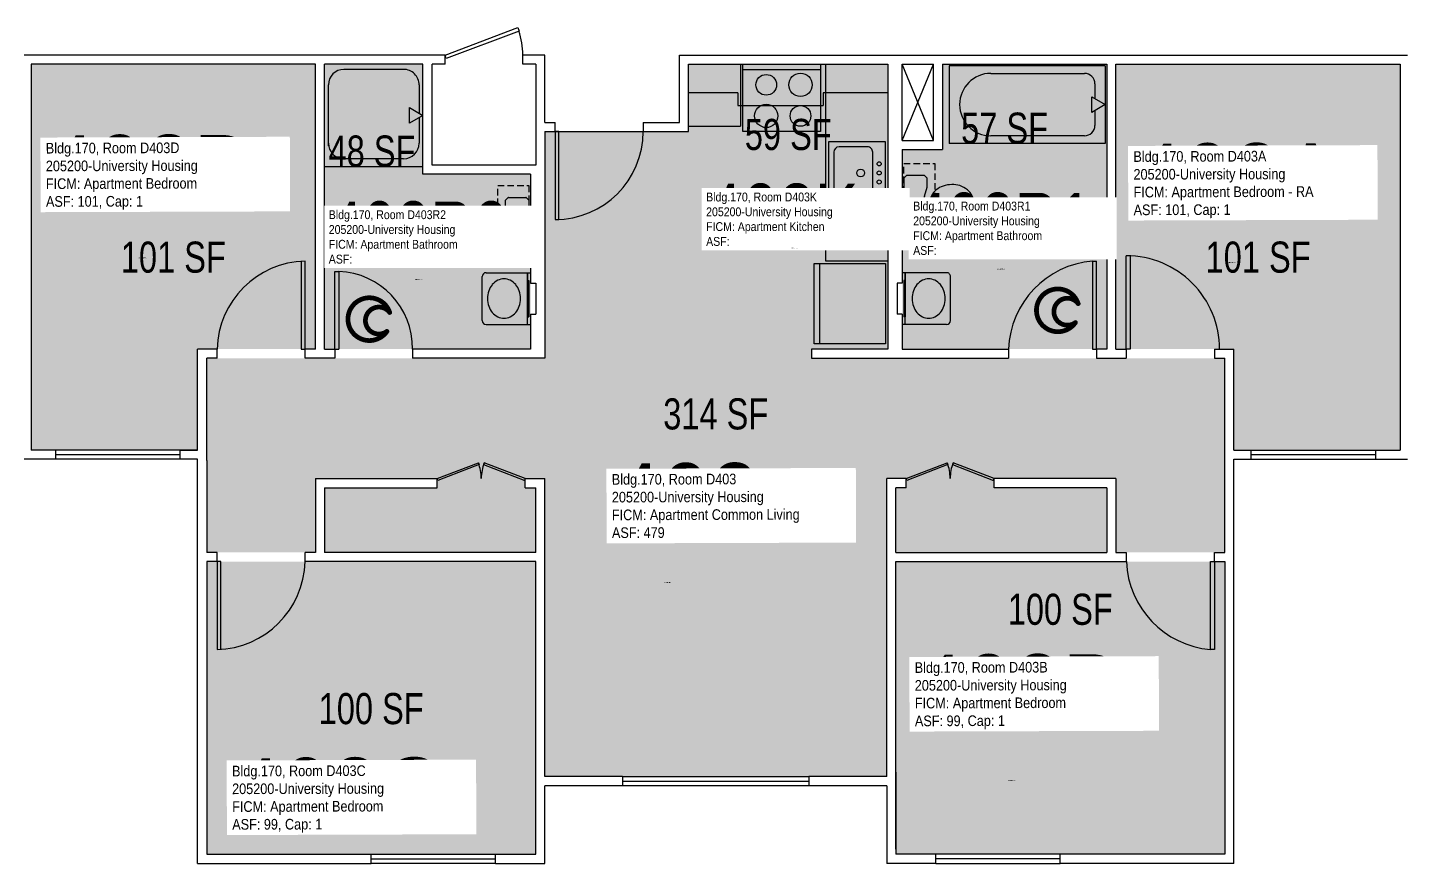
# Model space of a CAD drawing. Header units: inches. Extents: x -54 to 1674, y -51 to 2064.
# Drawn here: x 716 to 1249, y -51 to 271 of the extents above; entities that cross this region are included whole.
import ezdxf
from ezdxf.enums import TextEntityAlignment as Align

# ---------------------------------------------------------------- set-up
doc = ezdxf.new("R2010")
doc.units = ezdxf.units.IN
doc.header["$LTSCALE"] = 10
doc.header["$MEASUREMENT"] = 0
doc.linetypes.add('DASHED2', pattern=[0.375, 0.25, -0.125])
doc.layers.get('0').update_dxf_attribs({"linetype": 'CONTINUOUS'})
for name, color, linetype in [('A-DOOR', 2, 'CONTINUOUS'), ('A-FLOR', 3, 'CONTINUOUS'), ('A-GLAZ', 1, 'CONTINUOUS'), ('A-IDEN-ICON', 4, 'CONTINUOUS'), ('A-IDEN-RNUM', 7, 'CONTINUOUS'), ('A-IDEN-SNUM', 4, 'CONTINUOUS'), ('A-IDEN-VNUM', 4, 'CONTINUOUS'), ('A-WALL', 5, 'CONTINUOUS'), ('AREA-TEXT', 3, 'CONTINUOUS'), ('P-SANR-FIXT', 2, 'CONTINUOUS'), ('Rooms-Category-Color', 7, 'CONTINUOUS'), ('Rooms-College-Color', 7, 'CONTINUOUS'), ('Rooms-Department-Color', 7, 'CONTINUOUS'), ('Rooms-Division-Color', 7, 'CONTINUOUS'), ('Rooms-Information', 7, 'CONTINUOUS')]:
    doc.layers.add(name, color=color, linetype=linetype)
doc.styles.add('CP_AREA', font='arial.ttf', dxfattribs={"height": 15})
doc.styles.add('CP_ROOMSNUMBER', font='arial.ttf', dxfattribs={"height": 1})
doc.styles.add('CP_ROOMVNUMBER', font='arial.ttf', dxfattribs={"width": 0.85, "height": 0.075})

# ---------------------------------------------------------------- blocks, each defined once
blk = doc.blocks.new('CPBATH')
at = {"color": 0, "linetype": 'ByBlock', "const_width": 0.0127}
for points in [[(0.0571, 0.0168, 0.861492), (-0.0551, 0, 1)], [(0.0571, 0.0168, 0.729002), (-0.0084, -0.0042, 1)], [(-0.0551, 0, 0.726902), (0.0487, -0.0337, 1)], [(-0.0084, -0.0042, 0.609468), (0.0487, -0.0337, 1)]]:
    blk.add_lwpolyline(points, format="xyb", dxfattribs=at)
at = {"color": 0, "linetype": 'ByBlock', "const_width": 0.00637}
for points in [[(0.0544, 0.0152, 1), (0.0599, 0.0184, 1)], [(0.0459, -0.0353, 1), (0.0515, -0.0321, 1)]]:
    blk.add_lwpolyline(points, format="xyb", close=True, dxfattribs=at)

msp = doc.modelspace()

# ---------------------------------------------------------------- hatches: boundary and pattern name
at = {"layer": 'Rooms-Category-Color', "true_color": 0x728ef3}
for points in [[(781.79, 147.05), (827.29, 147.05), (827.29, 257.05), (717.54, 257.05), (717.54, 108.05), (781.79, 108.05)], [(868.79, 257.05), (868.79, 214.55), (910.29, 214.55), (910.29, 147.05), (830.79, 147.05), (830.79, 257.05)], [(971.29, 257.05), (1048.29, 257.05), (1048.29, 147.05), (971.29, 147.05)], [(1069.29, 257.05), (1132.79, 257.05), (1132.79, 147.05), (1053.79, 147.05), (1053.79, 224.05), (1069.29, 224.05)], [(1181.79, 108.06), (1246.04, 108.06), (1246.04, 257.06), (1136.29, 257.06), (1136.29, 147.05), (1181.79, 147.06)], [(785.29, 68.55), (785.29, 143.55), (915.79, 143.55), (915.79, 231.05), (971.29, 231.05), (971.29, 147.05), (1018.8, 147.05), (1018.8, 143.55), (1178.29, 143.55), (1178.29, 68.55), (1136.29, 68.55), (1136.29, 97.05), (1089.29, 97.05), (1089.29, 93.55), (1132.79, 93.55), (1132.79, 68.55), (1051.29, 68.55), (1051.29, 93.55), (1055.29, 93.55), (1055.29, 97.05), (1047.79, 97.05), (1047.79, -17.95), (915.79, -17.95), (915.79, 97.05), (908.29, 97.05), (908.29, 93.55), (912.29, 93.55), (912.29, 68.55), (830.79, 68.55), (830.79, 93.55), (874.29, 93.55), (874.29, 97.05), (827.29, 97.05), (827.29, 68.55)], [(785.29, 65.05), (912.29, 65.05), (912.29, -47.95), (785.29, -47.95)], [(1051.29, 65.05), (1178.29, 65.06), (1178.29, -47.94), (1051.29, -47.95)]]:
    msp.add_hatch(color=171, dxfattribs=at).paths.add_polyline_path(points)
at = {"layer": 'Rooms-College-Color', "true_color": 0xadadad}
for points in [[(781.79, 147.05), (827.29, 147.05), (827.29, 257.05), (717.54, 257.05), (717.54, 108.05), (781.79, 108.05)], [(868.79, 257.05), (868.79, 214.55), (910.29, 214.55), (910.29, 147.05), (830.79, 147.05), (830.79, 257.05)], [(971.29, 257.05), (1048.29, 257.05), (1048.29, 147.05), (971.29, 147.05)], [(1069.29, 257.05), (1132.79, 257.05), (1132.79, 147.05), (1053.79, 147.05), (1053.79, 224.05), (1069.29, 224.05)], [(1181.79, 108.06), (1246.04, 108.06), (1246.04, 257.06), (1136.29, 257.06), (1136.29, 147.05), (1181.79, 147.06)], [(785.29, 68.55), (785.29, 143.55), (915.79, 143.55), (915.79, 231.05), (971.29, 231.05), (971.29, 147.05), (1018.8, 147.05), (1018.8, 143.55), (1178.29, 143.55), (1178.29, 68.55), (1136.29, 68.55), (1136.29, 97.05), (1089.29, 97.05), (1089.29, 93.55), (1132.79, 93.55), (1132.79, 68.55), (1051.29, 68.55), (1051.29, 93.55), (1055.29, 93.55), (1055.29, 97.05), (1047.79, 97.05), (1047.79, -17.95), (915.79, -17.95), (915.79, 97.05), (908.29, 97.05), (908.29, 93.55), (912.29, 93.55), (912.29, 68.55), (830.79, 68.55), (830.79, 93.55), (874.29, 93.55), (874.29, 97.05), (827.29, 97.05), (827.29, 68.55)], [(785.29, 65.05), (912.29, 65.05), (912.29, -47.95), (785.29, -47.95)], [(1051.29, 65.05), (1178.29, 65.06), (1178.29, -47.94), (1051.29, -47.95)]]:
    msp.add_hatch(color=253, dxfattribs=at).paths.add_polyline_path(points)
at = {"layer": 'Rooms-Department-Color', "true_color": 0x604aed}
for points in [[(781.79, 147.05), (827.29, 147.05), (827.29, 257.05), (717.54, 257.05), (717.54, 108.05), (781.79, 108.05)], [(868.79, 257.05), (868.79, 214.55), (910.29, 214.55), (910.29, 147.05), (830.79, 147.05), (830.79, 257.05)], [(971.29, 257.05), (1048.29, 257.05), (1048.29, 147.05), (971.29, 147.05)], [(1069.29, 257.05), (1132.79, 257.05), (1132.79, 147.05), (1053.79, 147.05), (1053.79, 224.05), (1069.29, 224.05)], [(1181.79, 108.06), (1246.04, 108.06), (1246.04, 257.06), (1136.29, 257.06), (1136.29, 147.05), (1181.79, 147.06)], [(785.29, 68.55), (785.29, 143.55), (915.79, 143.55), (915.79, 231.05), (971.29, 231.05), (971.29, 147.05), (1018.8, 147.05), (1018.8, 143.55), (1178.29, 143.55), (1178.29, 68.55), (1136.29, 68.55), (1136.29, 97.05), (1089.29, 97.05), (1089.29, 93.55), (1132.79, 93.55), (1132.79, 68.55), (1051.29, 68.55), (1051.29, 93.55), (1055.29, 93.55), (1055.29, 97.05), (1047.79, 97.05), (1047.79, -17.95), (915.79, -17.95), (915.79, 97.05), (908.29, 97.05), (908.29, 93.55), (912.29, 93.55), (912.29, 68.55), (830.79, 68.55), (830.79, 93.55), (874.29, 93.55), (874.29, 97.05), (827.29, 97.05), (827.29, 68.55)], [(785.29, 65.05), (912.29, 65.05), (912.29, -47.95), (785.29, -47.95)], [(1051.29, 65.05), (1178.29, 65.06), (1178.29, -47.94), (1051.29, -47.95)]]:
    msp.add_hatch(color=173, dxfattribs=at).paths.add_polyline_path(points)
at = {"layer": 'Rooms-Division-Color', "true_color": 0x604aed}
for points in [[(781.79, 147.05), (827.29, 147.05), (827.29, 257.05), (717.54, 257.05), (717.54, 108.05), (781.79, 108.05)], [(868.79, 257.05), (868.79, 214.55), (910.29, 214.55), (910.29, 147.05), (830.79, 147.05), (830.79, 257.05)], [(971.29, 257.05), (1048.29, 257.05), (1048.29, 147.05), (971.29, 147.05)], [(1069.29, 257.05), (1132.79, 257.05), (1132.79, 147.05), (1053.79, 147.05), (1053.79, 224.05), (1069.29, 224.05)], [(1181.79, 108.06), (1246.04, 108.06), (1246.04, 257.06), (1136.29, 257.06), (1136.29, 147.05), (1181.79, 147.06)], [(785.29, 68.55), (785.29, 143.55), (915.79, 143.55), (915.79, 231.05), (971.29, 231.05), (971.29, 147.05), (1018.8, 147.05), (1018.8, 143.55), (1178.29, 143.55), (1178.29, 68.55), (1136.29, 68.55), (1136.29, 97.05), (1089.29, 97.05), (1089.29, 93.55), (1132.79, 93.55), (1132.79, 68.55), (1051.29, 68.55), (1051.29, 93.55), (1055.29, 93.55), (1055.29, 97.05), (1047.79, 97.05), (1047.79, -17.95), (915.79, -17.95), (915.79, 97.05), (908.29, 97.05), (908.29, 93.55), (912.29, 93.55), (912.29, 68.55), (830.79, 68.55), (830.79, 93.55), (874.29, 93.55), (874.29, 97.05), (827.29, 97.05), (827.29, 68.55)], [(785.29, 65.05), (912.29, 65.05), (912.29, -47.95), (785.29, -47.95)], [(1051.29, 65.05), (1178.29, 65.06), (1178.29, -47.94), (1051.29, -47.95)]]:
    msp.add_hatch(color=173, dxfattribs=at).paths.add_polyline_path(points)

# ---------------------------------------------------------------- linework, layer by layer
at = {"layer": 'A-DOOR'}
for p, q in [((877.29, 260.55), (905.36, 271.14)), ((905.86, 269.82), (877.79, 259.23)), ((905.36, 271.14), (905.86, 269.82)), ((877.79, 259.23), (877.29, 260.55)), ((919.79, 231.05), (919.79, 197.05)), ((921.29, 231.05), (919.79, 231.05)), ((919.79, 231.05), (953.79, 231.05)), ((921.29, 197.05), (921.29, 231.05)), ((919.79, 197.05), (921.29, 197.05)), ((1140.29, 147.05), (1140.29, 183.06)), ((1141.79, 183.06), (1141.79, 147.05)), ((821.79, 181.05), (821.79, 147.05)), ((823.29, 147.05), (823.29, 181.05)), ((834.79, 177.05), (836.29, 177.05)), ((834.79, 147.05), (834.79, 177.05)), ((836.29, 177.05), (836.29, 147.05)), ((1127.29, 181.05), (1128.79, 181.05)), ((1127.29, 181.05), (1127.29, 147.05)), ((1128.79, 147.05), (1128.79, 181.05)), ((821.79, 147.05), (823.29, 147.05)), ((834.79, 147.05), (836.29, 147.05)), ((1127.29, 147.05), (1128.79, 147.05)), ((1141.79, 147.05), (1140.29, 147.05)), ((874.29, 97.05), (890.16, 103.14)), ((890.42, 102.48), (874.54, 96.39)), ((890.16, 103.14), (890.42, 102.48)), ((892.42, 103.14), (892.16, 102.48)), ((892.16, 102.48), (908.04, 96.39)), ((908.29, 97.05), (892.42, 103.14)), ((1055.29, 97.05), (1071.16, 103.14)), ((1071.42, 102.48), (1055.54, 96.39)), ((1071.16, 103.14), (1071.42, 102.48)), ((1073.42, 103.14), (1073.16, 102.48)), ((1073.16, 102.48), (1089.04, 96.39)), ((1089.29, 97.05), (1073.42, 103.14)), ((874.54, 96.39), (874.29, 97.05)), ((908.04, 96.39), (908.29, 97.05)), ((1055.54, 96.39), (1055.29, 97.05)), ((1089.04, 96.39), (1089.29, 97.05)), ((790.79, 65.05), (789.29, 65.05)), ((789.29, 65.05), (789.29, 31.05)), ((790.79, 31.05), (790.79, 65.05)), ((1172.79, 31.06), (1172.79, 65.06)), ((1172.79, 65.06), (1174.29, 65.06)), ((1174.29, 65.06), (1174.29, 31.06)), ((1174.29, 31.06), (1172.79, 31.06))]:
    msp.add_line(p, q, dxfattribs=at)
for centre, radius, start, end in [((880.09, 260.92), 27.2, 359.2251, 19.0532), ((919.79, 231.05), 34, 270.001, 0.001), ((1140.29, 147.05), 36, 0.001, 90.001), ((824.25, 146.09), 34.97, 91.5768, 178.4253), ((835.02, 147.3), 29.77, 359.5114, 87.5531), ((1130.39, 145.55), 35.64, 94.9993, 177.5871), ((874.29, 97.05), 17, 0.001, 20.9785), ((908.29, 97.05), 17, 159.0236, 180.001), ((1055.29, 97.05), 17, 0.001, 20.9785), ((1089.29, 97.05), 17, 159.0236, 180.001), ((788.33, 66.01), 34.97, 271.5768, 358.4253), ((1175.93, 66.59), 35.67, 182.4655, 264.9522)]:
    msp.add_arc(centre, radius, start, end, dxfattribs=at)
at = {"layer": 'A-FLOR'}
for p, q in [((1053.79, 227.55), (1065.79, 257.05)), ((1065.79, 227.55), (1053.79, 257.05))]:
    msp.add_line(p, q, dxfattribs=at)
at = {"layer": 'A-GLAZ'}
for p, q in [((775.04, 108.05), (727.04, 108.05)), ((1188.54, 108.06), (1236.54, 108.06)), ((775.04, 106.3), (727.04, 106.3)), ((775.04, 104.55), (727.04, 104.55)), ((1188.54, 106.31), (1236.54, 106.31)), ((1188.54, 104.56), (1236.54, 104.56)), ((945.79, -17.95), (1017.79, -17.95)), ((945.79, -19.7), (1017.79, -19.7)), ((1017.79, -21.45), (945.79, -21.45)), ((848.79, -47.95), (896.79, -47.95)), ((848.79, -49.7), (896.79, -49.7)), ((896.79, -51.45), (848.79, -51.45)), ((1114.79, -47.95), (1066.79, -47.95)), ((1114.79, -49.7), (1066.79, -49.7)), ((1066.79, -51.45), (1114.79, -51.45))]:
    msp.add_line(p, q, dxfattribs=at)
at = {"layer": 'A-WALL'}
for p, q in [((877.29, 260.55), (714.79, 260.55)), ((717.54, 257.05), (717.54, 108.05)), ((827.29, 257.05), (717.54, 257.05)), ((827.29, 147.05), (827.29, 257.05)), ((868.79, 257.05), (830.79, 257.05)), ((830.79, 147.05), (830.79, 257.05)), ((868.79, 214.55), (868.79, 257.05)), ((877.29, 257.05), (872.29, 257.05)), ((872.29, 218.05), (872.29, 257.05)), ((877.29, 257.05), (877.29, 260.55)), ((907.29, 257.05), (907.29, 260.55)), ((915.79, 260.55), (907.29, 260.55)), ((912.29, 257.05), (907.29, 257.05)), ((912.29, 257.05), (912.29, 218.05)), ((915.79, 234.55), (915.79, 260.55)), ((967.79, 260.55), (1248.79, 260.56)), ((967.79, 234.55), (967.79, 260.55)), ((971.29, 257.05), (1048.29, 257.05)), ((971.29, 231.05), (971.29, 257.05)), ((1048.29, 257.05), (1048.29, 147.05)), ((1053.79, 257.05), (1065.79, 257.05)), ((1053.79, 227.55), (1053.79, 257.05)), ((1065.79, 227.55), (1065.79, 257.05)), ((1069.29, 257.05), (1132.79, 257.06)), ((1069.29, 257.05), (1069.29, 224.05)), ((1132.79, 257.06), (1132.79, 147.05)), ((1136.29, 257.06), (1246.04, 257.06)), ((1136.29, 147.05), (1136.29, 257.06)), ((1246.04, 257.06), (1246.04, 108.06)), ((915.79, 234.55), (919.79, 234.55)), ((919.79, 231.05), (919.79, 234.55)), ((953.79, 234.55), (967.79, 234.55)), ((953.79, 234.55), (953.79, 231.05)), ((915.79, 231.05), (915.79, 143.55)), ((915.79, 231.05), (919.79, 231.05)), ((953.79, 231.05), (971.29, 231.05)), ((1053.79, 227.55), (1065.79, 227.55)), ((1053.79, 224.05), (1069.29, 224.05)), ((1053.79, 224.05), (1053.79, 172.55)), ((910.29, 214.55), (868.79, 214.55)), ((912.29, 218.05), (872.29, 218.05)), ((910.29, 214.55), (910.29, 172.55)), ((910.29, 172.55), (912.29, 172.55)), ((912.29, 172.55), (912.29, 160.55)), ((1053.79, 172.55), (1051.78, 172.55)), ((1051.78, 172.55), (1051.78, 160.55)), ((910.29, 160.55), (910.29, 147.05)), ((910.29, 160.55), (912.29, 160.55)), ((1053.79, 160.55), (1051.78, 160.55)), ((1053.79, 160.55), (1053.79, 147.05)), ((789.29, 147.05), (781.79, 147.05)), ((781.79, 108.05), (781.79, 147.05)), ((789.29, 143.55), (789.29, 147.05)), ((823.29, 143.55), (823.29, 147.05)), ((827.29, 147.05), (823.29, 147.05)), ((830.79, 147.05), (834.79, 147.05)), ((834.79, 147.05), (834.79, 143.55)), ((834.79, 147.05), (834.79, 143.55)), ((864.79, 147.05), (864.79, 143.55)), ((910.29, 147.05), (864.79, 147.05)), ((1018.8, 147.05), (1018.8, 143.55)), ((1048.29, 147.05), (1018.8, 147.05)), ((1053.79, 147.05), (1094.79, 147.05)), ((1071.41, 147.05), (1090.79, 147.05)), ((1094.79, 147.05), (1094.79, 143.55)), ((1132.79, 147.05), (1128.79, 147.05)), ((1128.79, 147.05), (1128.79, 143.55)), ((1136.29, 147.05), (1140.29, 147.05)), ((1140.29, 147.05), (1140.29, 143.56)), ((1140.29, 147.05), (1140.29, 143.56)), ((1174.29, 147.06), (1174.29, 143.56)), ((1174.29, 147.06), (1181.79, 147.06)), ((1181.79, 108.06), (1181.79, 147.06)), ((789.29, 143.55), (785.29, 143.55)), ((785.29, 104.05), (785.29, 143.55)), ((834.79, 143.55), (823.29, 143.55)), ((915.79, 143.55), (864.79, 143.55)), ((1018.8, 143.55), (1048.29, 143.55)), ((1048.29, 143.55), (1094.79, 143.55)), ((1128.79, 143.55), (1140.29, 143.56)), ((1174.29, 143.56), (1178.29, 143.56)), ((1178.29, 104.56), (1178.29, 143.56)), ((727.04, 108.05), (717.54, 108.05)), ((727.04, 104.55), (727.04, 108.05)), ((775.04, 108.05), (781.79, 108.05)), ((781.79, 108.05), (775.04, 108.05)), ((775.04, 104.55), (775.04, 108.05)), ((1181.79, 108.06), (1188.54, 108.06)), ((1188.54, 104.56), (1188.54, 108.06)), ((1236.54, 108.06), (1246.04, 108.06)), ((1236.54, 104.56), (1236.54, 108.06)), ((727.04, 104.55), (714.79, 104.55)), ((781.79, 104.55), (775.04, 104.55)), ((781.79, -51.45), (781.79, 104.55)), ((785.29, 104.05), (785.29, 68.55)), ((1181.79, -51.44), (1181.79, 104.56)), ((1181.79, 104.56), (1188.54, 104.56)), ((1236.54, 104.56), (1248.79, 104.56)), ((827.29, 97.05), (874.29, 97.05)), ((827.29, 97.05), (827.29, 68.55)), ((874.29, 93.55), (874.29, 97.05)), ((908.29, 93.55), (908.29, 97.05)), ((908.29, 97.05), (915.79, 97.05)), ((915.79, -17.95), (915.79, 97.05)), ((1055.29, 97.05), (1047.79, 97.05)), ((1047.79, -17.95), (1047.79, 97.05)), ((1055.29, 93.55), (1055.29, 97.05)), ((1136.29, 97.06), (1089.29, 97.05)), ((1089.29, 93.55), (1089.29, 97.05)), ((1136.29, 97.06), (1136.29, 68.56)), ((830.79, 93.55), (874.29, 93.55)), ((830.79, 93.55), (830.79, 68.55)), ((908.29, 93.55), (912.29, 93.55)), ((912.29, 68.55), (912.29, 93.55)), ((1055.29, 93.55), (1051.29, 93.55)), ((1051.29, 68.55), (1051.29, 93.55)), ((1132.79, 93.56), (1089.29, 93.55)), ((1132.79, 93.56), (1132.79, 68.56)), ((789.29, 68.55), (785.29, 68.55)), ((785.29, 65.05), (785.29, -47.95)), ((789.29, 65.05), (785.29, 65.05)), ((789.29, 65.05), (789.29, 68.55)), ((823.29, 65.05), (823.29, 68.55)), ((827.29, 68.55), (823.29, 68.55)), ((912.29, 65.05), (823.29, 65.05)), ((912.29, 68.55), (830.79, 68.55)), ((912.29, -16.2), (912.29, 65.05)), ((1051.29, 68.55), (1132.79, 68.56)), ((1051.29, 65.05), (1140.29, 65.06)), ((1051.29, -16.2), (1051.29, 65.05)), ((1136.29, 68.56), (1140.29, 68.56)), ((1140.29, 68.56), (1140.29, 65.06)), ((1174.29, 68.56), (1178.29, 68.56)), ((1174.29, 65.06), (1174.29, 68.56)), ((1174.29, 65.06), (1178.29, 65.06)), ((1178.29, 65.06), (1178.29, -47.94)), ((912.29, -47.95), (912.29, -16.2)), ((945.79, -17.95), (915.79, -17.95)), ((945.79, -17.95), (945.79, -21.45)), ((1047.79, -17.95), (1017.79, -17.95)), ((1017.79, -17.95), (1017.79, -21.45)), ((1051.29, -16.2), (1051.29, -47.95)), ((1051.29, -45.95), (1051.29, -16.2)), ((945.79, -21.45), (915.79, -21.45)), ((915.79, -51.45), (915.79, -21.45)), ((1047.79, -21.45), (1017.79, -21.45)), ((781.79, -51.45), (848.79, -51.45)), ((785.29, -47.95), (848.79, -47.95)), ((848.79, -51.45), (848.79, -47.95)), ((896.79, -47.95), (912.29, -47.95)), ((896.79, -51.45), (896.79, -47.95)), ((896.79, -51.45), (915.79, -51.45)), ((1066.79, -51.45), (1047.79, -51.45)), ((1066.79, -47.95), (1051.29, -47.95)), ((1066.79, -51.45), (1066.79, -47.95)), ((1178.29, -47.94), (1114.79, -47.95)), ((1114.79, -51.45), (1114.79, -47.95)), ((1181.79, -51.44), (1114.79, -51.45))]:
    msp.add_line(p, q, dxfattribs=at)
at = {"layer": 'A-WALL', "linetype": 'Continuous'}
for p, q in [((1178.29, 68.56), (1178.29, 104.56)), ((1047.79, -21.45), (1047.79, -51.45))]:
    msp.add_line(p, q, dxfattribs=at)
at = {"layer": 'P-SANR-FIXT', "linetype": 'Continuous'}
msp.add_line((991.29, 257.05), (991.29, 233.05), dxfattribs=at)
at = {"layer": 'P-SANR-FIXT'}
for p, q in [((992.29, 231.05), (992.29, 257.05)), ((1022.29, 257.05), (1022.29, 231.05)), ((1024.29, 181.05), (1024.29, 257.05)), ((1132.16, 256.43), (1071.91, 256.43)), ((1071.91, 256.43), (1071.91, 226.43)), ((1132.16, 256.43), (1132.16, 226.43)), ((861.29, 255.02), (838.29, 255.02)), ((992.29, 254.97), (1022.29, 254.98)), ((1087.98, 253.48), (1124.13, 253.48)), ((832.29, 225.52), (832.29, 249.02)), ((867.29, 249.02), (867.29, 238.13)), ((990.29, 245.98), (971.29, 245.98)), ((990.29, 245.98), (990.29, 241.05)), ((1023.22, 245.98), (1023.22, 241.05)), ((1048.29, 245.98), (1023.22, 245.98)), ((1128.15, 249.46), (1128.15, 243.75)), ((863.59, 240.27), (868.79, 237.27)), ((863.59, 234.27), (863.59, 240.27)), ((990.29, 241.05), (1023.22, 241.05)), ((1126.97, 244.43), (1132.16, 241.43)), ((1126.97, 238.43), (1126.97, 244.43)), ((1132.16, 241.43), (1126.97, 238.43)), ((868.79, 237.27), (863.59, 234.27)), ((867.29, 236.4), (867.29, 226.52)), ((1128.15, 239.11), (1128.15, 233.4)), ((971.29, 233.05), (991.29, 233.05)), ((1022.29, 231.05), (992.29, 231.05)), ((1124.13, 229.38), (1087.98, 229.38)), ((1047.38, 227.1), (1025.38, 227.1)), ((1025.38, 227.1), (1025.38, 203.1)), ((1040.38, 225.1), (1029.38, 225.1)), ((1047.38, 203.1), (1047.38, 227.1)), ((1132.16, 226.43), (1071.91, 226.43)), ((861.29, 220.52), (838.29, 220.52)), ((1027.38, 223.1), (1027.38, 207.1)), ((1042.38, 207.1), (1042.38, 223.1)), ((830.79, 217.55), (868.79, 217.55)), ((1055.29, 213.93), (1054.41, 213.05)), ((1054.41, 213.05), (1054.41, 194.23)), ((1062.24, 214.05), (1055.59, 214.05)), ((1063.41, 213.05), (1062.54, 213.93)), ((1063.41, 209.55), (1063.41, 213.05)), ((1062.43, 206.11), (1063.41, 209.55)), ((900.66, 204.55), (901.54, 205.43)), ((900.66, 201.11), (900.66, 204.55)), ((901.84, 205.55), (908.49, 205.55)), ((908.79, 205.43), (909.66, 204.55)), ((909.66, 204.55), (909.66, 185.72)), ((1047.38, 203.1), (1025.38, 203.1)), ((1040.38, 205.1), (1029.38, 205.1)), ((1062.41, 201.11), (1062.41, 206)), ((901.65, 197.61), (900.68, 200.99)), ((901.66, 192.61), (901.66, 197.49)), ((1063.41, 197.55), (1062.43, 201)), ((1063.41, 194.23), (1063.41, 197.55)), ((900.68, 189.11), (901.65, 192.49)), ((1054.54, 193.93), (1055.41, 193.05)), ((1055.41, 193.05), (1062.41, 193.05)), ((1062.41, 193.05), (1063.29, 193.93)), ((900.66, 185.72), (900.66, 188.99)), ((901.66, 184.55), (900.79, 185.43)), ((908.49, 184.55), (901.66, 184.55)), ((909.54, 185.43), (908.79, 184.67)), ((893.16, 176.55), (910.29, 176.55)), ((909.16, 156.55), (909.16, 176.55)), ((909.16, 176.55), (909.16, 159.55)), ((1019.79, 180.05), (1047.29, 180.05)), ((1019.79, 149.05), (1019.79, 180.05)), ((1022.04, 149.05), (1022.04, 180.05)), ((1048.29, 181.05), (1024.29, 181.05)), ((1047.29, 180.05), (1047.29, 149.05)), ((1070.9, 176.55), (1053.78, 176.55)), ((1054.9, 156.55), (1054.9, 176.55)), ((1054.9, 176.55), (1054.9, 159.55)), ((891.66, 158.05), (891.66, 175.05)), ((909.16, 173.55), (909.66, 173.55)), ((909.66, 173.55), (909.66, 159.55)), ((1054.9, 173.55), (1054.4, 173.55)), ((1054.4, 173.55), (1054.4, 159.55)), ((1072.4, 158.05), (1072.4, 175.05)), ((893.16, 156.55), (910.29, 156.55)), ((909.16, 159.55), (909.66, 159.55)), ((1070.9, 156.55), (1053.78, 156.55)), ((1054.9, 159.55), (1054.4, 159.55)), ((1047.29, 149.05), (1019.79, 149.05))]:
    msp.add_line(p, q, dxfattribs=at)
at = {"layer": 'P-SANR-FIXT', "linetype": 'DASHED2'}
for p, q in [((1054.41, 188.64), (1054.41, 218.64)), ((1054.41, 218.64), (1066.41, 218.64)), ((1066.41, 218.64), (1066.41, 188.64)), ((897.66, 180.14), (897.66, 210.14)), ((897.66, 210.14), (909.66, 210.14)), ((909.66, 210.14), (909.66, 180.14)), ((1066.41, 188.64), (1054.41, 188.64)), ((909.66, 180.14), (897.66, 180.14))]:
    msp.add_line(p, q, dxfattribs=at)
at = {"layer": 'P-SANR-FIXT'}
for centre, radius in [((1001.29, 249.05), 4), ((1014.51, 249.05), 4.5), ((1001.29, 237.05), 4.5), ((1014.51, 237.05), 4), ((1044.88, 218.55), 0.791), ((1037.76, 215.05), 1.5), ((1044.88, 215.05), 0.791), ((1044.88, 211.55), 0.791)]:
    msp.add_circle(centre, radius, dxfattribs=at)
for centre, radius, start, end in [((838.29, 249.02), 6, 90.001, 180.001), ((861.29, 249.02), 6, 0.001, 90.001), ((1087.98, 241.43), 12.05, 90.001, 270.001), ((1124.13, 249.46), 4.02, 0.001, 90.001), ((1124.13, 233.4), 4.02, 270.001, 0.001), ((838.29, 226.52), 6, 180.001, 270.001), ((861.29, 226.52), 6, 270.001, 0.001), ((1029.38, 223.1), 2, 90.001, 180.001), ((1040.38, 223.1), 2, 0.001, 90.001), ((1055.59, 213.64), 0.418, 90.001, 135.001), ((1062.24, 213.64), 0.418, 45.001, 90.001), ((1071.52, 202.9), 7.26, 129.4735, 153.2998), ((1072.36, 201.87), 8.59, 108.8364, 129.4735), ((1072.91, 200.26), 10.29, 90.001, 108.8364), ((1073.43, 202.7), 7.87, 71.1657, 93.7765), ((1072.93, 201.22), 9.43, 50.5286, 71.1657), ((1074.31, 202.9), 7.26, 26.7022, 50.5286), ((901.84, 205.13), 0.418, 90.001, 135.001), ((908.49, 205.13), 0.418, 45.001, 90.001), ((1029.38, 207.1), 2, 180.001, 270.001), ((1040.38, 207.1), 2, 270.001, 0.001), ((1062.83, 206), 0.418, 164.0556, 180.001), ((1070.22, 203.55), 5.8, 153.2998, 180.001), ((1070.22, 203.55), 5.8, 180.001, 206.7022), ((1075.61, 203.55), 5.8, 0.001, 26.7022), ((1075.61, 203.55), 5.8, 333.2998, 0.001), ((888.47, 195.05), 5.8, 153.2998, 180.001), ((889.77, 194.4), 7.26, 129.4735, 153.2998), ((891.15, 192.72), 9.43, 108.8364, 129.4735), ((890.65, 194.19), 7.87, 86.2256, 108.8364), ((891.16, 191.76), 10.29, 71.1657, 90.001), ((891.71, 193.37), 8.59, 50.5286, 71.1657), ((892.56, 194.4), 7.26, 26.7022, 50.5286), ((893.86, 195.05), 5.8, 0.001, 26.7022), ((901.08, 201.11), 0.418, 180.001, 195.9464), ((901.25, 197.49), 0.418, 0.001, 15.9464), ((1062.83, 201.11), 0.418, 180.001, 195.9464), ((1071.52, 204.21), 7.26, 206.7022, 230.5286), ((1072.36, 205.23), 8.59, 230.5286, 251.1657), ((1072.91, 206.85), 10.29, 251.1657, 270.001), ((1072.91, 206.85), 10.29, 270.001, 288.8364), ((1073.46, 205.23), 8.59, 288.8364, 309.4735), ((1074.31, 204.21), 7.26, 309.4735, 333.2998), ((888.47, 195.05), 5.8, 180.001, 206.7022), ((889.77, 195.71), 7.26, 206.7022, 230.5286), ((892.56, 195.71), 7.26, 309.4735, 333.2998), ((893.86, 195.05), 5.8, 333.2998, 0.001), ((901.25, 192.61), 0.418, 344.0556, 0.001), ((1054.83, 194.23), 0.418, 180.001, 225.001), ((1063, 194.23), 0.418, 315.001, 0.001), ((890.61, 196.73), 8.59, 230.5286, 251.1657), ((891.16, 198.34), 10.29, 251.1657, 270.001), ((891.16, 198.34), 10.29, 270.001, 288.8364), ((891.71, 196.73), 8.59, 288.8364, 309.4735), ((901.08, 185.72), 0.418, 180.001, 225.001), ((908.49, 184.97), 0.418, 270.001, 315.001), ((909.25, 185.72), 0.418, 315.001, 0.001), ((893.16, 175.05), 1.5, 90.001, 180.001), ((1070.9, 175.05), 1.5, 0.001, 90.001), ((901.39, 166.99), 7.65, 139.9001, 160.7717), ((900.58, 167.68), 6.59, 116.1926, 139.9001), ((900.06, 168.73), 5.42, 90.001, 116.1926), ((900.06, 168.73), 5.42, 63.8095, 90.001), ((899.55, 167.68), 6.59, 40.1019, 63.8095), ((898.74, 166.99), 7.65, 19.2304, 40.1019), ((1065.33, 167), 7.65, 139.9001, 160.7717), ((1064.52, 167.68), 6.59, 116.1926, 139.9001), ((1064, 168.73), 5.42, 90.001, 116.1926), ((1064, 168.73), 5.42, 63.8095, 90.001), ((1063.48, 167.68), 6.59, 40.1019, 63.8095), ((1062.67, 167), 7.65, 19.2304, 40.1019), ((902.67, 166.55), 9, 160.7717, 180.001), ((902.67, 166.55), 9, 180.001, 199.2304), ((897.46, 166.55), 9, 0.001, 19.2304), ((897.46, 166.55), 9, 340.7717, 0.001), ((1066.6, 166.55), 9, 160.7717, 180.001), ((1066.6, 166.55), 9, 180.001, 199.2304), ((1061.4, 166.55), 9, 0.001, 19.2304), ((1061.4, 166.55), 9, 340.7717, 0.001), ((901.39, 166.11), 7.65, 199.2304, 220.1019), ((900.58, 165.42), 6.59, 220.1019, 243.8095), ((899.55, 165.42), 6.59, 296.1926, 319.9001), ((898.74, 166.11), 7.65, 319.9001, 340.7717), ((1065.33, 166.11), 7.65, 199.2304, 220.1019), ((1064.52, 165.43), 6.59, 220.1019, 243.8095), ((1063.48, 165.43), 6.59, 296.1926, 319.9001), ((1062.67, 166.11), 7.65, 319.9001, 340.7717), ((893.16, 158.05), 1.5, 180.001, 270.001), ((900.06, 164.37), 5.42, 243.8095, 270.001), ((900.06, 164.37), 5.42, 270.001, 296.1926), ((1064, 164.37), 5.42, 243.8095, 270.001), ((1064, 164.37), 5.42, 270.001, 296.1926), ((1070.9, 158.05), 1.5, 270.001, 0.001)]:
    msp.add_arc(centre, radius, start, end, dxfattribs=at)

# ---------------------------------------------------------------- block references
at = {"layer": 'A-IDEN-ICON', "xscale": 143.9999999990554, "yscale": 143.9999999990554, "zscale": 143.9999999990554, "rotation": 1.16340275804439}
for p in [(1113.53, 162.01), (847.76, 158.6)]:
    msp.add_blockref('CPBATH', p, dxfattribs=at)

# ---------------------------------------------------------------- texts
at = {"layer": 'A-IDEN-RNUM', "style": 'CP_ROOMSNUMBER'}
for s, rotation, p in [('0403-D0', 0.1866, (759.04, 182.05)), ('0403-A0', 0.2066, (1179.62, 180.25)), ('0403-00', 0.1866, (961.84, 56.79)), ('0403-C0', 0.1827, (843.93, -15.15)), ('0403-B0', 0.1866, (1094.65, -19.6))]:
    msp.add_text(s, height=0.36, rotation=rotation, dxfattribs=at).set_placement(p)
for s, p in [('0403-K0', (1010.81, 185.89)), ('0403-R1', (1090.53, 177.73)), ('0403-R2', (865.66, 173.71))]:
    msp.add_text(s, height=0.36, dxfattribs=at).set_placement(p)
at = {"layer": 'A-IDEN-SNUM', "style": 'CP_ROOMSNUMBER'}
for s, rotation, p in [('1700D403D0', 0.1866, (759.04, 182.05)), ('1700D403A0', 0.2066, (1179.62, 180.25)), ('1700D40300', 0.1866, (961.84, 56.79)), ('1700D403C0', 0.1827, (843.93, -15.15)), ('1700D403B0', 0.1866, (1094.65, -19.6))]:
    msp.add_text(s, height=0.36, rotation=rotation, dxfattribs=at).set_placement(p)
for s, p in [('1700D403K0', (1010.81, 185.89)), ('1700D403R1', (1090.53, 177.73)), ('1700D403R2', (865.66, 173.71))]:
    msp.add_text(s, height=0.36, dxfattribs=at).set_placement(p)
at = {"layer": 'A-IDEN-VNUM', "style": 'CP_ROOMVNUMBER', "width": 0.85}
for s, rotation, p in [('403D', 0.1827, (723.26, 200.72)), ('403A', 0.1867, (1143.1, 197.49)), ('403', 0.1827, (941.74, 74.07)), ('403B', 0.1827, (1058.68, 0.25)), ('403C', 0.1827, (795.16, -39.69))]:
    msp.add_text(s, height=28.8, rotation=rotation, dxfattribs=at).set_placement(p)
at = {"layer": 'A-IDEN-VNUM', "style": 'CP_ROOMVNUMBER'}
for s, width, p in [('403K', 0.75, (978.09, 186.85, 0)), ('403R2', 0.7, (832.42, 180.02)), ('403R1', 0.7, (1058.02, 183.35))]:
    msp.add_text(s, height=24, dxfattribs=dict(at, width=width)).set_placement(p)
at = {"layer": 'AREA-TEXT', "style": 'CP_AREA', "width": 0.75}
for s, p in [('59 SF', (1009.79, 229.9)), ('57 SF', (1093.29, 232.33)), ('48 SF', (849.11, 223.49)), ('101 SF', (772.41, 182.55)), ('101 SF', (1191.16, 182.56)), ('314 SF', (981.79, 122.04)), ('100 SF', (1114.79, 46.63)), ('100 SF', (848.79, 8.29))]:
    msp.add_text(s, height=12, dxfattribs=at).set_placement(p, align=Align.MIDDLE_CENTER)

# ---------------------------------------------------------------- next in the draw order: texts
at = {"layer": 'Rooms-Information', "width": 92.16, "attachment_point": 7, "style": 'CP_ROOMVNUMBER', "bg_fill": 3, "box_fill_scale": 1.5, "bg_fill_color": 256, "bg_fill_true_color": 13158600, "bg_fill_transparency": 0}
for s, insert, char_height, rotation in [('Bldg.170, Room D403D^M^J205200-University Housing^M^JFICM: Apartment Bedroom^M^JASF: 101, Cap: 1', (723.26, 200.72), 4.1143, 0.1827), ('Bldg.170, Room D403A^M^J205200-University Housing^M^JFICM: Apartment Bedroom - RA^M^JASF: 101, Cap: 1', (1143.1, 197.49), 4.11429, 0.1867), ('Bldg.170, Room D403^M^J205200-University Housing^M^JFICM: Apartment Common Living^M^JASF: 479', (941.74, 74.07), 4.1143, 0.1827), ('Bldg.170, Room D403B^M^J205200-University Housing^M^JFICM: Apartment Bedroom^M^JASF: 99, Cap: 1', (1058.68, 0.25), 4.1143, 0.1827), ('Bldg.170, Room D403C^M^J205200-University Housing^M^JFICM: Apartment Bedroom^M^JASF: 99, Cap: 1', (795.16, -39.69), 4.1143, 0.1827)]:
    msp.add_mtext(s, dxfattribs=dict(at, insert=insert, char_height=char_height, rotation=rotation))
at = {"layer": 'Rooms-Information', "char_height": 3.4286, "width": 76.8, "attachment_point": 7, "style": 'CP_ROOMVNUMBER', "bg_fill": 3, "box_fill_scale": 1.5, "bg_fill_color": 256, "bg_fill_true_color": 13158600, "bg_fill_transparency": 0}
for s, insert in [('Bldg.170, Room D403K^M^J205200-University Housing^M^JFICM: Apartment Kitchen^M^JASF: ', (978.09, 186.85, 0)), ('Bldg.170, Room D403R2^M^J205200-University Housing^M^JFICM: Apartment Bathroom^M^JASF: ', (832.42, 180.02))]:
    msp.add_mtext(s, dxfattribs=dict(at, insert=insert))

# ---------------------------------------------------------------- next in the draw order: texts
at = {"layer": 'Rooms-Information', "insert": (1058.02, 183.35), "char_height": 3.4286, "width": 76.8, "attachment_point": 7, "style": 'CP_ROOMVNUMBER', "bg_fill": 3, "box_fill_scale": 1.5, "bg_fill_color": 256, "bg_fill_true_color": 13158600, "bg_fill_transparency": 0}
msp.add_mtext('Bldg.170, Room D403R1^M^J205200-University Housing^M^JFICM: Apartment Bathroom^M^JASF: ', dxfattribs=at)

doc.saveas('drawing.dxf')
